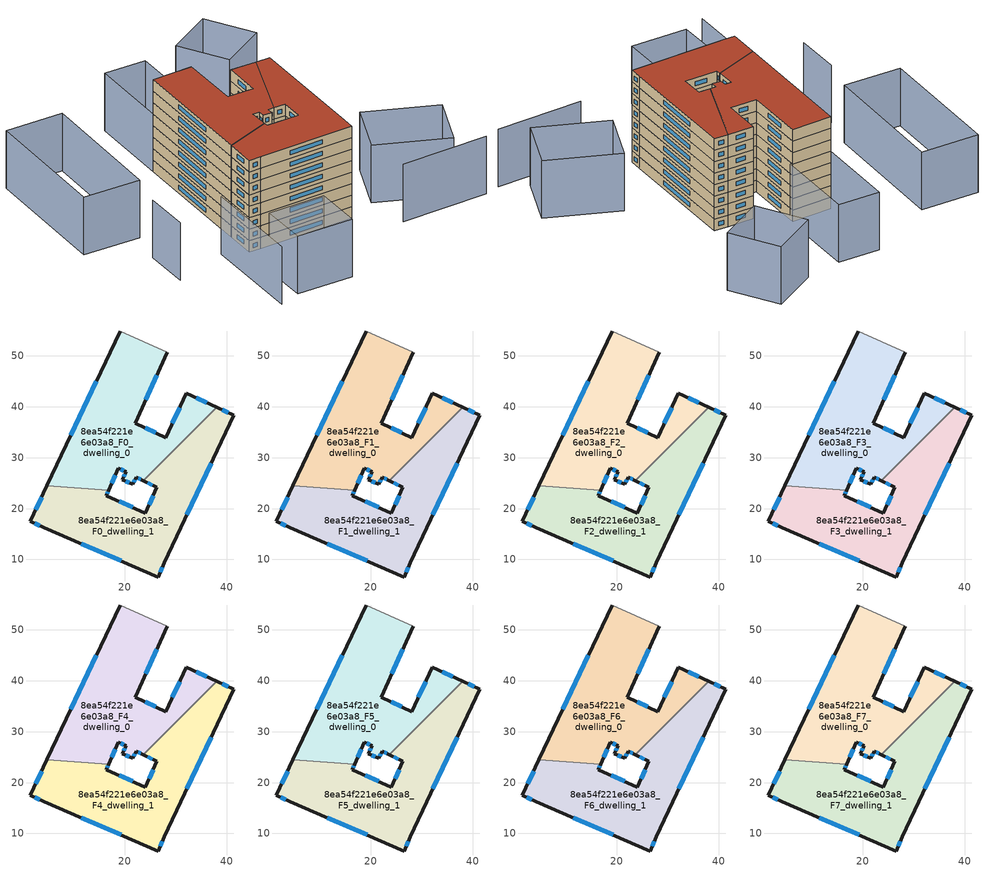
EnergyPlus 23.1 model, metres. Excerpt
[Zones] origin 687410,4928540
8ea54f221e6e03a8_F0_dwelling_0
 floor ground (EU_floor_Construction): 28.35,50.75 22.02,36.81 28.02,33.95 32.1,42.67 38.08,39.88 23.59,25.5 22.2,26.17 21.5,24.72 19.49,25.69 20.24,27.25 18.72,27.93 16.81,23.59 4.68,24.46 19.04,54.9 z0
 wall outside (EU_wall_Construction): 38.08,39.88 32.1,42.67 28.02,33.95 22.02,36.81 28.35,50.75 / 16.81,23.59 18.72,27.93 20.24,27.25 19.49,25.69 21.5,24.72 22.2,26.17 23.59,25.5 / 19.04,54.9 4.68,24.46 z0:3
 wall adiabatic (EU_wall_Construction): 28.35,50.75 19.04,54.9 z0:3
 wall to 8ea54f221e6e03a8_F0_dwelling_1 (EU_wall_Construction): 23.59,25.49 38.08,39.88 / 4.68,24.46 16.81,23.59 z0:3
 window (EU_Window_Construction): 30.77,39.84 29.34,36.79 / 36.13,40.79 34.04,41.76 / 22.65,25.95 23.14,25.71 / 21.72,25.19 21.97,25.7 / 20.14,25.38 20.84,25.04 / 19.99,26.74 19.73,26.2 / 19.21,27.71 19.74,27.47 / 17.43,25 18.1,26.52 / 14.37,45 9.35,34.36 / 24.08,41.34 26.29,46.22 / 26.07,34.88 23.97,35.88 z0.98:2.02
8ea54f221e6e03a8_F0_dwelling_1
 floor ground (EU_floor_Construction): 41.41,38.32 27.76,9.3 26.55,6.53 4.15,16.24 1.38,17.47 4.68,24.46 16.81,23.59 16.36,22.55 24.01,19.11 26.29,24.19 23.59,25.5 38.08,39.88 z0
 wall outside (EU_wall_Construction): 4.68,24.46 1.38,17.47 4.15,16.24 26.55,6.53 27.76,9.3 41.41,38.32 38.08,39.88 / 23.59,25.5 26.29,24.19 24.01,19.11 16.36,22.55 16.81,23.59 z0:3
 window (EU_Window_Construction): 26.94,7.43 27.36,8.4 / 11.43,13.08 19.26,9.69 / 2.28,17.07 3.25,16.64 / 3.6,22.19 2.45,19.75 / 16.5,22.89 16.66,23.25 / 21.52,20.23 18.84,21.43 / 25.55,22.54 24.75,20.76 / 24.47,25.07 25.41,24.62 / 40.32,38.83 39.16,39.37 / 32.2,18.74 36.97,28.88 z0.98:2.02
8ea54f221e6e03a8_F1_dwelling_0
 floor to 8ea54f221e6e03a8_F0_dwelling_0 (EU_floor_Construction): 28.35,50.75 22.02,36.81 28.02,33.95 32.1,42.67 38.08,39.88 23.59,25.5 22.2,26.17 21.5,24.72 19.49,25.69 20.24,27.25 18.72,27.93 16.81,23.59 4.68,24.46 19.04,54.9 z3
 wall outside (EU_wall_Construction): 38.08,39.88 32.1,42.67 28.02,33.95 22.02,36.81 28.35,50.75 / 16.81,23.59 18.72,27.93 20.24,27.25 19.49,25.69 21.5,24.72 22.2,26.17 23.59,25.5 / 19.04,54.9 4.68,24.46 z3:6
 wall adiabatic (EU_wall_Construction): 28.35,50.75 19.04,54.9 z3:6
 wall to 8ea54f221e6e03a8_F1_dwelling_1 (EU_wall_Construction): 23.59,25.49 38.08,39.88 / 4.68,24.46 16.81,23.59 z3:6
 window (EU_Window_Construction): 30.77,39.84 29.34,36.79 / 36.13,40.79 34.04,41.76 / 22.65,25.95 23.14,25.71 / 21.72,25.19 21.97,25.7 / 20.14,25.38 20.84,25.04 / 19.99,26.74 19.73,26.2 / 19.21,27.71 19.74,27.47 / 17.43,25 18.1,26.52 / 14.37,45 9.35,34.36 / 24.08,41.34 26.29,46.22 / 26.07,34.88 23.97,35.88 z3.98:5.02
8ea54f221e6e03a8_F1_dwelling_1
 floor to 8ea54f221e6e03a8_F0_dwelling_1 (EU_floor_Construction): 41.41,38.32 27.76,9.3 26.55,6.53 4.15,16.24 1.38,17.47 4.68,24.46 16.81,23.59 16.36,22.55 24.01,19.11 26.29,24.19 23.59,25.5 38.08,39.88 z3
 wall outside (EU_wall_Construction): 4.68,24.46 1.38,17.47 4.15,16.24 26.55,6.53 27.76,9.3 41.41,38.32 38.08,39.88 / 23.59,25.5 26.29,24.19 24.01,19.11 16.36,22.55 16.81,23.59 z3:6
 window (EU_Window_Construction): 26.94,7.43 27.36,8.4 / 11.43,13.08 19.26,9.69 / 2.28,17.07 3.25,16.64 / 3.6,22.19 2.45,19.75 / 16.5,22.89 16.66,23.25 / 21.52,20.23 18.84,21.43 / 25.55,22.54 24.75,20.76 / 24.47,25.07 25.41,24.62 / 40.32,38.83 39.16,39.37 / 32.2,18.74 36.97,28.88 z3.98:5.02
8ea54f221e6e03a8_F2_dwelling_0
 floor to 8ea54f221e6e03a8_F1_dwelling_0 (EU_floor_Construction): 28.35,50.75 22.02,36.81 28.02,33.95 32.1,42.67 38.08,39.88 23.59,25.5 22.2,26.17 21.5,24.72 19.49,25.69 20.24,27.25 18.72,27.93 16.81,23.59 4.68,24.46 19.04,54.9 z6
 wall outside (EU_wall_Construction): 38.08,39.88 32.1,42.67 28.02,33.95 22.02,36.81 28.35,50.75 / 16.81,23.59 18.72,27.93 20.24,27.25 19.49,25.69 21.5,24.72 22.2,26.17 23.59,25.5 / 19.04,54.9 4.68,24.46 z6:9
 wall adiabatic (EU_wall_Construction): 28.35,50.75 19.04,54.9 z6:9
 wall to 8ea54f221e6e03a8_F2_dwelling_1 (EU_wall_Construction): 23.59,25.49 38.08,39.88 / 4.68,24.46 16.81,23.59 z6:9
 window (EU_Window_Construction): 30.77,39.84 29.34,36.79 / 36.13,40.79 34.04,41.76 / 22.65,25.95 23.14,25.71 / 21.72,25.19 21.97,25.7 / 20.14,25.38 20.84,25.04 / 19.99,26.74 19.73,26.2 / 19.21,27.71 19.74,27.47 / 17.43,25 18.1,26.52 / 14.37,45 9.35,34.36 / 24.08,41.34 26.29,46.22 / 26.07,34.88 23.97,35.88 z6.98:8.02
8ea54f221e6e03a8_F2_dwelling_1
 floor to 8ea54f221e6e03a8_F1_dwelling_1 (EU_floor_Construction): 41.41,38.32 27.76,9.3 26.55,6.53 4.15,16.24 1.38,17.47 4.68,24.46 16.81,23.59 16.36,22.55 24.01,19.11 26.29,24.19 23.59,25.5 38.08,39.88 z6
 wall outside (EU_wall_Construction): 4.68,24.46 1.38,17.47 4.15,16.24 26.55,6.53 27.76,9.3 41.41,38.32 38.08,39.88 / 23.59,25.5 26.29,24.19 24.01,19.11 16.36,22.55 16.81,23.59 z6:9
 window (EU_Window_Construction): 26.94,7.43 27.36,8.4 / 11.43,13.08 19.26,9.69 / 2.28,17.07 3.25,16.64 / 3.6,22.19 2.45,19.75 / 16.5,22.89 16.66,23.25 / 21.52,20.23 18.84,21.43 / 25.55,22.54 24.75,20.76 / 24.47,25.07 25.41,24.62 / 40.32,38.83 39.16,39.37 / 32.2,18.74 36.97,28.88 z6.98:8.02
8ea54f221e6e03a8_F3_dwelling_0
 floor to 8ea54f221e6e03a8_F2_dwelling_0 (EU_floor_Construction): 28.35,50.75 22.02,36.81 28.02,33.95 32.1,42.67 38.08,39.88 23.59,25.5 22.2,26.17 21.5,24.72 19.49,25.69 20.24,27.25 18.72,27.93 16.81,23.59 4.68,24.46 19.04,54.9 z9
 wall outside (EU_wall_Construction): 38.08,39.88 32.1,42.67 28.02,33.95 22.02,36.81 28.35,50.75 / 16.81,23.59 18.72,27.93 20.24,27.25 19.49,25.69 21.5,24.72 22.2,26.17 23.59,25.5 / 19.04,54.9 4.68,24.46 z9:12
 wall adiabatic (EU_wall_Construction): 28.35,50.75 19.04,54.9 z9:12
 wall to 8ea54f221e6e03a8_F3_dwelling_1 (EU_wall_Construction): 23.59,25.49 38.08,39.88 / 4.68,24.46 16.81,23.59 z9:12
 window (EU_Window_Construction): 30.77,39.84 29.34,36.79 / 36.13,40.79 34.04,41.76 / 22.65,25.95 23.14,25.71 / 21.72,25.19 21.97,25.7 / 20.14,25.38 20.84,25.04 / 19.99,26.74 19.73,26.2 / 19.21,27.71 19.74,27.47 / 17.43,25 18.1,26.52 / 14.37,45 9.35,34.36 / 24.08,41.34 26.29,46.22 / 26.07,34.88 23.97,35.88 z9.98:11.02
8ea54f221e6e03a8_F3_dwelling_1
 floor to 8ea54f221e6e03a8_F2_dwelling_1 (EU_floor_Construction): 41.41,38.32 27.76,9.3 26.55,6.53 4.15,16.24 1.38,17.47 4.68,24.46 16.81,23.59 16.36,22.55 24.01,19.11 26.29,24.19 23.59,25.5 38.08,39.88 z9
 wall outside (EU_wall_Construction): 4.68,24.46 1.38,17.47 4.15,16.24 26.55,6.53 27.76,9.3 41.41,38.32 38.08,39.88 / 23.59,25.5 26.29,24.19 24.01,19.11 16.36,22.55 16.81,23.59 z9:12
 window (EU_Window_Construction): 26.94,7.43 27.36,8.4 / 11.43,13.08 19.26,9.69 / 2.28,17.07 3.25,16.64 / 3.6,22.19 2.45,19.75 / 16.5,22.89 16.66,23.25 / 21.52,20.23 18.84,21.43 / 25.55,22.54 24.75,20.76 / 24.47,25.07 25.41,24.62 / 40.32,38.83 39.16,39.37 / 32.2,18.74 36.97,28.88 z9.98:11.02
8ea54f221e6e03a8_F4_dwelling_0
 floor to 8ea54f221e6e03a8_F3_dwelling_0 (EU_floor_Construction): 28.35,50.75 22.02,36.81 28.02,33.95 32.1,42.67 38.08,39.88 23.59,25.5 22.2,26.17 21.5,24.72 19.49,25.69 20.24,27.25 18.72,27.93 16.81,23.59 4.68,24.46 19.04,54.9 z12
 wall outside (EU_wall_Construction): 38.08,39.88 32.1,42.67 28.02,33.95 22.02,36.81 28.35,50.75 / 16.81,23.59 18.72,27.93 20.24,27.25 19.49,25.69 21.5,24.72 22.2,26.17 23.59,25.5 / 19.04,54.9 4.68,24.46 z12:15
 wall adiabatic (EU_wall_Construction): 28.35,50.75 19.04,54.9 z12:15
 wall to 8ea54f221e6e03a8_F4_dwelling_1 (EU_wall_Construction): 23.59,25.49 38.08,39.88 / 4.68,24.46 16.81,23.59 z12:15
 window (EU_Window_Construction): 30.77,39.84 29.34,36.79 / 36.13,40.79 34.04,41.76 / 22.65,25.95 23.14,25.71 / 21.72,25.19 21.97,25.7 / 20.14,25.38 20.84,25.04 / 19.99,26.74 19.73,26.2 / 19.21,27.71 19.74,27.47 / 17.43,25 18.1,26.52 / 14.37,45 9.35,34.36 / 24.08,41.34 26.29,46.22 / 26.07,34.88 23.97,35.88 z12.98:14.02
8ea54f221e6e03a8_F4_dwelling_1
 floor to 8ea54f221e6e03a8_F3_dwelling_1 (EU_floor_Construction): 41.41,38.32 27.76,9.3 26.55,6.53 4.15,16.24 1.38,17.47 4.68,24.46 16.81,23.59 16.36,22.55 24.01,19.11 26.29,24.19 23.59,25.5 38.08,39.88 z12
 wall outside (EU_wall_Construction): 4.68,24.46 1.38,17.47 4.15,16.24 26.55,6.53 27.76,9.3 41.41,38.32 38.08,39.88 / 23.59,25.5 26.29,24.19 24.01,19.11 16.36,22.55 16.81,23.59 z12:15
 window (EU_Window_Construction): 26.94,7.43 27.36,8.4 / 11.43,13.08 19.26,9.69 / 2.28,17.07 3.25,16.64 / 3.6,22.19 2.45,19.75 / 16.5,22.89 16.66,23.25 / 21.52,20.23 18.84,21.43 / 25.55,22.54 24.75,20.76 / 24.47,25.07 25.41,24.62 / 40.32,38.83 39.16,39.37 / 32.2,18.74 36.97,28.88 z12.98:14.02
8ea54f221e6e03a8_F5_dwelling_0
 floor to 8ea54f221e6e03a8_F4_dwelling_0 (EU_floor_Construction): 28.35,50.75 22.02,36.81 28.02,33.95 32.1,42.67 38.08,39.88 23.59,25.5 22.2,26.17 21.5,24.72 19.49,25.69 20.24,27.25 18.72,27.93 16.81,23.59 4.68,24.46 19.04,54.9 z15
 wall outside (EU_wall_Construction): 38.08,39.88 32.1,42.67 28.02,33.95 22.02,36.81 28.35,50.75 / 16.81,23.59 18.72,27.93 20.24,27.25 19.49,25.69 21.5,24.72 22.2,26.17 23.59,25.5 / 19.04,54.9 4.68,24.46 z15:18
 wall adiabatic (EU_wall_Construction): 28.35,50.75 19.04,54.9 z15:18
 wall to 8ea54f221e6e03a8_F5_dwelling_1 (EU_wall_Construction): 23.59,25.49 38.08,39.88 / 4.68,24.46 16.81,23.59 z15:18
 window (EU_Window_Construction): 30.77,39.84 29.34,36.79 / 36.13,40.79 34.04,41.76 / 22.65,25.95 23.14,25.71 / 21.72,25.19 21.97,25.7 / 20.14,25.38 20.84,25.04 / 19.99,26.74 19.73,26.2 / 19.21,27.71 19.74,27.47 / 17.43,25 18.1,26.52 / 14.37,45 9.35,34.36 / 24.08,41.34 26.29,46.22 / 26.07,34.88 23.97,35.88 z15.98:17.02
8ea54f221e6e03a8_F5_dwelling_1
 floor to 8ea54f221e6e03a8_F4_dwelling_1 (EU_floor_Construction): 41.41,38.32 27.76,9.3 26.55,6.53 4.15,16.24 1.38,17.47 4.68,24.46 16.81,23.59 16.36,22.55 24.01,19.11 26.29,24.19 23.59,25.5 38.08,39.88 z15
 wall outside (EU_wall_Construction): 4.68,24.46 1.38,17.47 4.15,16.24 26.55,6.53 27.76,9.3 41.41,38.32 38.08,39.88 / 23.59,25.5 26.29,24.19 24.01,19.11 16.36,22.55 16.81,23.59 z15:18
 window (EU_Window_Construction): 26.94,7.43 27.36,8.4 / 11.43,13.08 19.26,9.69 / 2.28,17.07 3.25,16.64 / 3.6,22.19 2.45,19.75 / 16.5,22.89 16.66,23.25 / 21.52,20.23 18.84,21.43 / 25.55,22.54 24.75,20.76 / 24.47,25.07 25.41,24.62 / 40.32,38.83 39.16,39.37 / 32.2,18.74 36.97,28.88 z15.98:17.02
8ea54f221e6e03a8_F6_dwelling_0
 floor to 8ea54f221e6e03a8_F5_dwelling_0 (EU_floor_Construction): 28.35,50.75 22.02,36.81 28.02,33.95 32.1,42.67 38.08,39.88 23.59,25.5 22.2,26.17 21.5,24.72 19.49,25.69 20.24,27.25 18.72,27.93 16.81,23.59 4.68,24.46 19.04,54.9 z18
 wall outside (EU_wall_Construction): 38.08,39.88 32.1,42.67 28.02,33.95 22.02,36.81 28.35,50.75 / 16.81,23.59 18.72,27.93 20.24,27.25 19.49,25.69 21.5,24.72 22.2,26.17 23.59,25.5 / 19.04,54.9 4.68,24.46 z18:21
 wall adiabatic (EU_wall_Construction): 28.35,50.75 19.04,54.9 z18:21
 wall to 8ea54f221e6e03a8_F6_dwelling_1 (EU_wall_Construction): 23.59,25.49 38.08,39.88 / 4.68,24.46 16.81,23.59 z18:21
 window (EU_Window_Construction): 30.77,39.84 29.34,36.79 / 36.13,40.79 34.04,41.76 / 22.65,25.95 23.14,25.71 / 21.72,25.19 21.97,25.7 / 20.14,25.38 20.84,25.04 / 19.99,26.74 19.73,26.2 / 19.21,27.71 19.74,27.47 / 17.43,25 18.1,26.52 / 14.37,45 9.35,34.36 / 24.08,41.34 26.29,46.22 / 26.07,34.88 23.97,35.88 z18.98:20.02
8ea54f221e6e03a8_F6_dwelling_1
 floor to 8ea54f221e6e03a8_F5_dwelling_1 (EU_floor_Construction): 41.41,38.32 27.76,9.3 26.55,6.53 4.15,16.24 1.38,17.47 4.68,24.46 16.81,23.59 16.36,22.55 24.01,19.11 26.29,24.19 23.59,25.5 38.08,39.88 z18
 wall outside (EU_wall_Construction): 4.68,24.46 1.38,17.47 4.15,16.24 26.55,6.53 27.76,9.3 41.41,38.32 38.08,39.88 / 23.59,25.5 26.29,24.19 24.01,19.11 16.36,22.55 16.81,23.59 z18:21
 window (EU_Window_Construction): 26.94,7.43 27.36,8.4 / 11.43,13.08 19.26,9.69 / 2.28,17.07 3.25,16.64 / 3.6,22.19 2.45,19.75 / 16.5,22.89 16.66,23.25 / 21.52,20.23 18.84,21.43 / 25.55,22.54 24.75,20.76 / 24.47,25.07 25.41,24.62 / 40.32,38.83 39.16,39.37 / 32.2,18.74 36.97,28.88 z18.98:20.02
8ea54f221e6e03a8_F7_dwelling_0
 floor to 8ea54f221e6e03a8_F6_dwelling_0 (EU_floor_Construction): 28.35,50.75 22.02,36.81 28.02,33.95 32.1,42.67 38.08,39.88 23.59,25.5 22.2,26.17 21.5,24.72 19.49,25.69 20.24,27.25 18.72,27.93 16.81,23.59 4.68,24.46 19.04,54.9 z21
 wall outside (EU_wall_Construction): 38.08,39.88 32.1,42.67 28.02,33.95 22.02,36.81 28.35,50.75 / 16.81,23.59 18.72,27.93 20.24,27.25 19.49,25.69 21.5,24.72 22.2,26.17 23.59,25.5 / 19.04,54.9 4.68,24.46 z21:24
 wall adiabatic (EU_wall_Construction): 28.35,50.75 19.04,54.9 z21:24
 wall to 8ea54f221e6e03a8_F7_dwelling_1 (EU_wall_Construction): 23.59,25.49 38.08,39.88 / 4.68,24.46 16.81,23.59 z21:24
 window (EU_Window_Construction): 30.77,39.84 29.34,36.79 / 36.13,40.79 34.04,41.76 / 22.65,25.95 23.14,25.71 / 21.72,25.19 21.97,25.7 / 20.14,25.38 20.84,25.04 / 19.99,26.74 19.73,26.2 / 19.21,27.71 19.74,27.47 / 17.43,25 18.1,26.52 / 14.37,45 9.35,34.36 / 24.08,41.34 26.29,46.22 / 26.07,34.88 23.97,35.88 z21.98:23.02
 roof outside (EU_roof_Construction): 28.02,33.95 22.02,36.81 28.35,50.75 19.04,54.9 4.68,24.46 16.81,23.59 18.72,27.93 20.24,27.25 19.49,25.69 21.5,24.72 22.2,26.17 23.59,25.5 38.08,39.88 32.1,42.67 z24
8ea54f221e6e03a8_F7_dwelling_1
 floor to 8ea54f221e6e03a8_F6_dwelling_1 (EU_floor_Construction): 41.41,38.32 27.76,9.3 26.55,6.53 4.15,16.24 1.38,17.47 4.68,24.46 16.81,23.59 16.36,22.55 24.01,19.11 26.29,24.19 23.59,25.5 38.08,39.88 z21
 wall outside (EU_wall_Construction): 4.68,24.46 1.38,17.47 4.15,16.24 26.55,6.53 27.76,9.3 41.41,38.32 38.08,39.88 / 23.59,25.5 26.29,24.19 24.01,19.11 16.36,22.55 16.81,23.59 z21:24
 window (EU_Window_Construction): 26.94,7.43 27.36,8.4 / 11.43,13.08 19.26,9.69 / 2.28,17.07 3.25,16.64 / 3.6,22.19 2.45,19.75 / 16.5,22.89 16.66,23.25 / 21.52,20.23 18.84,21.43 / 25.55,22.54 24.75,20.76 / 24.47,25.07 25.41,24.62 / 40.32,38.83 39.16,39.37 / 32.2,18.74 36.97,28.88 z21.98:23.02
 roof outside (EU_roof_Construction): 27.76,9.3 41.41,38.32 38.08,39.88 23.59,25.5 26.29,24.19 24.01,19.11 16.36,22.55 16.81,23.59 4.68,24.46 1.38,17.47 4.15,16.24 26.55,6.53 z24
shading: 31.44,-3.94 51.94,-12.7 / -2.67,22.41 -13.56,-1.01 / -12.46,34.3 -17.22,23.76 / -7.8,-1.5 -2.75,9.43 / -2.75,9.43 10.29,3.41 / 10.29,3.41 5.24,-7.52 / 5.24,-7.52 -7.8,-1.5 / 57.98,3.03 47.37,-6.99 / 47.37,-6.99 34.53,6.59 / 34.53,6.59 45.14,16.62 / 45.14,16.62 57.98,3.03 / -19.88,47.87 -5.07,78.46 / -5.07,78.46 8.08,72.09 / 8.08,72.09 -6.73,41.5 / -6.73,41.5 -19.88,47.87 / 61.37,54.99 48.22,53.58 / 48.22,53.58 46.78,67.07 / 46.78,67.07 59.93,68.48 / 59.93,68.48 61.37,54.99 / 27.89,73.65 37.54,69.09 / 37.54,69.09 28.68,50.35 / 28.68,50.35 19.03,54.91 / 19.03,54.91 27.89,73.65 z0:15
[Building]
EU S2 Campaign: North Axis=0; Terrain=City; Solar Distribution=FullExterior
[Site:Location]
Bologna: Latitude=44.5; Longitude=11.25; Time Zone=1; Elevation=37
[SizingPeriod:WeatherFileDays]
AnnualSizingPeriod: Begin Month=1; Begin Day of Month=1; End Month=12; End Day of Month=31; Day of Week for Start Day=Monday; Use Weather File Daylight Saving Period=No; Use Weather File Rain and Snow Indicators=No
[MATERIAL]
EU_InternalMass_Material: Roughness=MediumRough; Thickness=0.1; Conductivity=1; Density=1800; Specific Heat=900; Thermal Absorptance=0.9; Solar Absorptance=0.7; Visible Absorptance=0.7
[MATERIAL:NOMASS] Roughness=MediumRough; Thermal Absorptance=0.9; Solar Absorptance=0.7; Visible Absorptance=0.7
Name | Thermal Resistance
EU_wall_NoMass | 0.905828
EU_roof_NoMass | 0.37593
EU_floor_NoMass | 0.67114
[WINDOWMATERIAL:SIMPLEGLAZINGSYSTEM]
EU_Window_SimpleGlazing: UFactor=4.52486; Solar Heat Gain Coefficient=0.85; Visible Transmittance=0.85
[CONSTRUCTION]
EU_wall_Construction: EU_wall_NoMass
EU_roof_Construction: EU_roof_NoMass
EU_floor_Construction: EU_floor_NoMass
EU_InternalMass_Construction: EU_InternalMass_Material
EU_Window_Construction: EU_Window_SimpleGlazing
[ZONE] Type=1; Multiplier=1; Ceiling Height=autocalculate; Floor Area=autocalculate; Part of Total Floor Area=Yes
Name | Volume
8ea54f221e6e03a8_F0_dwelling_0 | 1377.84
8ea54f221e6e03a8_F1_dwelling_0; 8ea54f221e6e03a8_F2_dwelling_0; 8ea54f221e6e03a8_F3_dwelling_0; 8ea54f221e6e03a8_F4_dwelling_0; 8ea54f221e6e03a8_F5_dwelling_0; 8ea54f221e6e03a8_F6_dwelling_0; 8ea54f221e6e03a8_F7_dwelling_0 | 1377.83
8ea54f221e6e03a8_F0_dwelling_1; 8ea54f221e6e03a8_F1_dwelling_1; 8ea54f221e6e03a8_F2_dwelling_1; 8ea54f221e6e03a8_F3_dwelling_1; 8ea54f221e6e03a8_F4_dwelling_1; 8ea54f221e6e03a8_F5_dwelling_1; 8ea54f221e6e03a8_F6_dwelling_1; 8ea54f221e6e03a8_F7_dwelling_1 | 1377.89
[INTERNALMASS] Construction=EU_InternalMass_Construction
Name | Zone or ZoneList | Surface Area
8ea54f221e6e03a8_F0_dwelling_0_EU_InternalMass | 8ea54f221e6e03a8_F0_dwelling_0 | 459.278
8ea54f221e6e03a8_F0_dwelling_1_EU_InternalMass | 8ea54f221e6e03a8_F0_dwelling_1 | 459.296
8ea54f221e6e03a8_F1_dwelling_0_EU_InternalMass | 8ea54f221e6e03a8_F1_dwelling_0 | 459.278
8ea54f221e6e03a8_F1_dwelling_1_EU_InternalMass | 8ea54f221e6e03a8_F1_dwelling_1 | 459.296
8ea54f221e6e03a8_F2_dwelling_0_EU_InternalMass | 8ea54f221e6e03a8_F2_dwelling_0 | 459.278
8ea54f221e6e03a8_F2_dwelling_1_EU_InternalMass | 8ea54f221e6e03a8_F2_dwelling_1 | 459.296
8ea54f221e6e03a8_F3_dwelling_0_EU_InternalMass | 8ea54f221e6e03a8_F3_dwelling_0 | 459.278
8ea54f221e6e03a8_F3_dwelling_1_EU_InternalMass | 8ea54f221e6e03a8_F3_dwelling_1 | 459.296
8ea54f221e6e03a8_F4_dwelling_0_EU_InternalMass | 8ea54f221e6e03a8_F4_dwelling_0 | 459.278
8ea54f221e6e03a8_F4_dwelling_1_EU_InternalMass | 8ea54f221e6e03a8_F4_dwelling_1 | 459.296
8ea54f221e6e03a8_F5_dwelling_0_EU_InternalMass | 8ea54f221e6e03a8_F5_dwelling_0 | 459.278
8ea54f221e6e03a8_F5_dwelling_1_EU_InternalMass | 8ea54f221e6e03a8_F5_dwelling_1 | 459.296
8ea54f221e6e03a8_F6_dwelling_0_EU_InternalMass | 8ea54f221e6e03a8_F6_dwelling_0 | 459.278
8ea54f221e6e03a8_F6_dwelling_1_EU_InternalMass | 8ea54f221e6e03a8_F6_dwelling_1 | 459.296
8ea54f221e6e03a8_F7_dwelling_0_EU_InternalMass | 8ea54f221e6e03a8_F7_dwelling_0 | 459.278
8ea54f221e6e03a8_F7_dwelling_1_EU_InternalMass | 8ea54f221e6e03a8_F7_dwelling_1 | 459.296
[OTHEREQUIPMENT] Fuel Type=Electricity; Design Level Calculation Method=Watts/Area; Power per Zone Floor Area=1; Fraction Latent=0; Fraction Radiant=0; Fraction Lost=0; Carbon Dioxide Generation Rate=0; EndUse Subcategory=EU_Step8_InternalGains
Name | Zone or ZoneList or Space or SpaceList | Schedule
EU_Step8_InternalGain_8ea54f221e6e03a8_F0_dwelling_0_f000 | 8ea54f221e6e03a8_F0_dwelling_0 | EU_Step8_GainSchedule_8ea54f221e6e03a8_F0_dwelling_0_f000
EU_Step8_InternalGain_8ea54f221e6e03a8_F0_dwelling_1_f000 | 8ea54f221e6e03a8_F0_dwelling_1 | EU_Step8_GainSchedule_8ea54f221e6e03a8_F0_dwelling_1_f000
EU_Step8_InternalGain_8ea54f221e6e03a8_F1_dwelling_0_f000 | 8ea54f221e6e03a8_F1_dwelling_0 | EU_Step8_GainSchedule_8ea54f221e6e03a8_F1_dwelling_0_f000
EU_Step8_InternalGain_8ea54f221e6e03a8_F1_dwelling_1_f000 | 8ea54f221e6e03a8_F1_dwelling_1 | EU_Step8_GainSchedule_8ea54f221e6e03a8_F1_dwelling_1_f000
EU_Step8_InternalGain_8ea54f221e6e03a8_F2_dwelling_0_f000 | 8ea54f221e6e03a8_F2_dwelling_0 | EU_Step8_GainSchedule_8ea54f221e6e03a8_F2_dwelling_0_f000
EU_Step8_InternalGain_8ea54f221e6e03a8_F2_dwelling_1_f000 | 8ea54f221e6e03a8_F2_dwelling_1 | EU_Step8_GainSchedule_8ea54f221e6e03a8_F2_dwelling_1_f000
EU_Step8_InternalGain_8ea54f221e6e03a8_F3_dwelling_0_f000 | 8ea54f221e6e03a8_F3_dwelling_0 | EU_Step8_GainSchedule_8ea54f221e6e03a8_F3_dwelling_0_f000
EU_Step8_InternalGain_8ea54f221e6e03a8_F3_dwelling_1_f000 | 8ea54f221e6e03a8_F3_dwelling_1 | EU_Step8_GainSchedule_8ea54f221e6e03a8_F3_dwelling_1_f000
EU_Step8_InternalGain_8ea54f221e6e03a8_F4_dwelling_0_f000 | 8ea54f221e6e03a8_F4_dwelling_0 | EU_Step8_GainSchedule_8ea54f221e6e03a8_F4_dwelling_0_f000
EU_Step8_InternalGain_8ea54f221e6e03a8_F4_dwelling_1_f000 | 8ea54f221e6e03a8_F4_dwelling_1 | EU_Step8_GainSchedule_8ea54f221e6e03a8_F4_dwelling_1_f000
EU_Step8_InternalGain_8ea54f221e6e03a8_F5_dwelling_0_f000 | 8ea54f221e6e03a8_F5_dwelling_0 | EU_Step8_GainSchedule_8ea54f221e6e03a8_F5_dwelling_0_f000
EU_Step8_InternalGain_8ea54f221e6e03a8_F5_dwelling_1_f000 | 8ea54f221e6e03a8_F5_dwelling_1 | EU_Step8_GainSchedule_8ea54f221e6e03a8_F5_dwelling_1_f000
EU_Step8_InternalGain_8ea54f221e6e03a8_F6_dwelling_0_f000 | 8ea54f221e6e03a8_F6_dwelling_0 | EU_Step8_GainSchedule_8ea54f221e6e03a8_F6_dwelling_0_f000
EU_Step8_InternalGain_8ea54f221e6e03a8_F6_dwelling_1_f000 | 8ea54f221e6e03a8_F6_dwelling_1 | EU_Step8_GainSchedule_8ea54f221e6e03a8_F6_dwelling_1_f000
EU_Step8_InternalGain_8ea54f221e6e03a8_F7_dwelling_0_f000 | 8ea54f221e6e03a8_F7_dwelling_0 | EU_Step8_GainSchedule_8ea54f221e6e03a8_F7_dwelling_0_f000
EU_Step8_InternalGain_8ea54f221e6e03a8_F7_dwelling_1_f000 | 8ea54f221e6e03a8_F7_dwelling_1 | EU_Step8_GainSchedule_8ea54f221e6e03a8_F7_dwelling_1_f000
[ZONEVENTILATION:DESIGNFLOWRATE] Schedule=EU_AlwaysOn; Design Flow Rate Calculation Method=AirChanges/Hour; Air Changes per Hour=0.73129; Ventilation Type=Natural; Fan Pressure Rise=0; Fan Total Efficiency=1; Constant Term Coefficient=1; Temperature Term Coefficient=0; Velocity Term Coefficient=0; Velocity Squared Term Coefficient=0; Minimum Indoor Temperature=-100; Maximum Indoor Temperature=100; Delta Temperature=-100; Minimum Outdoor Temperature=-100; Maximum Outdoor Temperature=100; Maximum Wind Speed=40
Name | Zone or ZoneList or Space or SpaceList
EU_ConstantAir_8ea54f221e6e03a8_F0_dwelling_0 | 8ea54f221e6e03a8_F0_dwelling_0
EU_ConstantAir_8ea54f221e6e03a8_F0_dwelling_1 | 8ea54f221e6e03a8_F0_dwelling_1
EU_ConstantAir_8ea54f221e6e03a8_F1_dwelling_0 | 8ea54f221e6e03a8_F1_dwelling_0
EU_ConstantAir_8ea54f221e6e03a8_F1_dwelling_1 | 8ea54f221e6e03a8_F1_dwelling_1
EU_ConstantAir_8ea54f221e6e03a8_F2_dwelling_0 | 8ea54f221e6e03a8_F2_dwelling_0
EU_ConstantAir_8ea54f221e6e03a8_F2_dwelling_1 | 8ea54f221e6e03a8_F2_dwelling_1
EU_ConstantAir_8ea54f221e6e03a8_F3_dwelling_0 | 8ea54f221e6e03a8_F3_dwelling_0
EU_ConstantAir_8ea54f221e6e03a8_F3_dwelling_1 | 8ea54f221e6e03a8_F3_dwelling_1
EU_ConstantAir_8ea54f221e6e03a8_F4_dwelling_0 | 8ea54f221e6e03a8_F4_dwelling_0
EU_ConstantAir_8ea54f221e6e03a8_F4_dwelling_1 | 8ea54f221e6e03a8_F4_dwelling_1
EU_ConstantAir_8ea54f221e6e03a8_F5_dwelling_0 | 8ea54f221e6e03a8_F5_dwelling_0
EU_ConstantAir_8ea54f221e6e03a8_F5_dwelling_1 | 8ea54f221e6e03a8_F5_dwelling_1
EU_ConstantAir_8ea54f221e6e03a8_F6_dwelling_0 | 8ea54f221e6e03a8_F6_dwelling_0
EU_ConstantAir_8ea54f221e6e03a8_F6_dwelling_1 | 8ea54f221e6e03a8_F6_dwelling_1
EU_ConstantAir_8ea54f221e6e03a8_F7_dwelling_0 | 8ea54f221e6e03a8_F7_dwelling_0
EU_ConstantAir_8ea54f221e6e03a8_F7_dwelling_1 | 8ea54f221e6e03a8_F7_dwelling_1
[HVACTEMPLATE:THERMOSTAT] Constant Heating Setpoint=20; Constant Cooling Setpoint=50
EU_HeatOnly_8ea54f221e6e03a8_F0_dwelling_0; EU_HeatOnly_8ea54f221e6e03a8_F0_dwelling_1; EU_HeatOnly_8ea54f221e6e03a8_F1_dwelling_0; EU_HeatOnly_8ea54f221e6e03a8_F1_dwelling_1; EU_HeatOnly_8ea54f221e6e03a8_F2_dwelling_0; EU_HeatOnly_8ea54f221e6e03a8_F2_dwelling_1; EU_HeatOnly_8ea54f221e6e03a8_F3_dwelling_0; EU_HeatOnly_8ea54f221e6e03a8_F3_dwelling_1; EU_HeatOnly_8ea54f221e6e03a8_F4_dwelling_0; EU_HeatOnly_8ea54f221e6e03a8_F4_dwelling_1; EU_HeatOnly_8ea54f221e6e03a8_F5_dwelling_0; EU_HeatOnly_8ea54f221e6e03a8_F5_dwelling_1; EU_HeatOnly_8ea54f221e6e03a8_F6_dwelling_0; EU_HeatOnly_8ea54f221e6e03a8_F6_dwelling_1; EU_HeatOnly_8ea54f221e6e03a8_F7_dwelling_0; EU_HeatOnly_8ea54f221e6e03a8_F7_dwelling_1
[HVACTEMPLATE:ZONE:IDEALLOADSAIRSYSTEM] System Availability Schedule=EU_AlwaysOn; Maximum Heating Supply Air Temperature=50; Minimum Cooling Supply Air Temperature=13; Maximum Heating Supply Air Humidity Ratio=0.0156; Minimum Cooling Supply Air Humidity Ratio=0.0077; Heating Limit=NoLimit; Cooling Limit=NoLimit; Heating Availability Schedule=EU_AlwaysOn; Cooling Availability Schedule=EU_CoolingOff; Dehumidification Control Type=ConstantSensibleHeatRatio; Cooling Sensible Heat Ratio=0.7; Dehumidification Setpoint=60; Humidification Control Type=None; Humidification Setpoint=30; Outdoor Air Method=None; Outdoor Air Flow Rate per Person=0.00944; Outdoor Air Flow Rate per Zone Floor Area=0; Outdoor Air Flow Rate per Zone=0; Demand Controlled Ventilation Type=None; Outdoor Air Economizer Type=NoEconomizer; Heat Recovery Type=None; Sensible Heat Recovery Effectiveness=0.7; Latent Heat Recovery Effectiveness=0.65
Name | Template Thermostat
8ea54f221e6e03a8_F0_dwelling_0 | EU_HeatOnly_8ea54f221e6e03a8_F0_dwelling_0
8ea54f221e6e03a8_F0_dwelling_1 | EU_HeatOnly_8ea54f221e6e03a8_F0_dwelling_1
8ea54f221e6e03a8_F1_dwelling_0 | EU_HeatOnly_8ea54f221e6e03a8_F1_dwelling_0
8ea54f221e6e03a8_F1_dwelling_1 | EU_HeatOnly_8ea54f221e6e03a8_F1_dwelling_1
8ea54f221e6e03a8_F2_dwelling_0 | EU_HeatOnly_8ea54f221e6e03a8_F2_dwelling_0
8ea54f221e6e03a8_F2_dwelling_1 | EU_HeatOnly_8ea54f221e6e03a8_F2_dwelling_1
8ea54f221e6e03a8_F3_dwelling_0 | EU_HeatOnly_8ea54f221e6e03a8_F3_dwelling_0
8ea54f221e6e03a8_F3_dwelling_1 | EU_HeatOnly_8ea54f221e6e03a8_F3_dwelling_1
8ea54f221e6e03a8_F4_dwelling_0 | EU_HeatOnly_8ea54f221e6e03a8_F4_dwelling_0
8ea54f221e6e03a8_F4_dwelling_1 | EU_HeatOnly_8ea54f221e6e03a8_F4_dwelling_1
8ea54f221e6e03a8_F5_dwelling_0 | EU_HeatOnly_8ea54f221e6e03a8_F5_dwelling_0
8ea54f221e6e03a8_F5_dwelling_1 | EU_HeatOnly_8ea54f221e6e03a8_F5_dwelling_1
8ea54f221e6e03a8_F6_dwelling_0 | EU_HeatOnly_8ea54f221e6e03a8_F6_dwelling_0
8ea54f221e6e03a8_F6_dwelling_1 | EU_HeatOnly_8ea54f221e6e03a8_F6_dwelling_1
8ea54f221e6e03a8_F7_dwelling_0 | EU_HeatOnly_8ea54f221e6e03a8_F7_dwelling_0
8ea54f221e6e03a8_F7_dwelling_1 | EU_HeatOnly_8ea54f221e6e03a8_F7_dwelling_1
[SIZING:ZONE] Zone Cooling Design Supply Air Temperature Input Method=SupplyAirTemperature; Zone Cooling Design Supply Air Temperature=13; Zone Heating Design Supply Air Temperature Input Method=SupplyAirTemperature; Zone Heating Design Supply Air Temperature=50; Zone Cooling Design Supply Air Humidity Ratio=0.008; Zone Heating Design Supply Air Humidity Ratio=0.008; Cooling Design Air Flow Method=DesignDay; Cooling Design Air Flow Rate=0; Cooling Minimum Air Flow per Zone Floor Area=0.000762; Cooling Minimum Air Flow=0; Cooling Minimum Air Flow Fraction=0.2; Heating Design Air Flow Method=DesignDay; Heating Design Air Flow Rate=0; Heating Maximum Air Flow per Zone Floor Area=0.002032; Heating Maximum Air Flow=0.141576; Heating Maximum Air Flow Fraction=0.3; Account for Dedicated Outdoor Air System=No; Dedicated Outdoor Air System Control Strategy=NeutralSupplyAir; Dedicated Outdoor Air Low Setpoint Temperature for Design=autosize; Dedicated Outdoor Air High Setpoint Temperature for Design=autosize; Zone Load Sizing Method=Sensible Load Only No Latent Load; Zone Latent Cooling Design Supply Air Humidity Ratio Input Method=HumidityRatioDifference; Zone Cooling Design Supply Air Humidity Ratio Difference=0.005; Zone Latent Heating Design Supply Air Humidity Ratio Input Method=HumidityRatioDifference; Zone Humidification Design Supply Air Humidity Ratio Difference=0.005
8ea54f221e6e03a8_F0_dwelling_0; 8ea54f221e6e03a8_F0_dwelling_1; 8ea54f221e6e03a8_F1_dwelling_0; 8ea54f221e6e03a8_F1_dwelling_1; 8ea54f221e6e03a8_F2_dwelling_0; 8ea54f221e6e03a8_F2_dwelling_1; 8ea54f221e6e03a8_F3_dwelling_0; 8ea54f221e6e03a8_F3_dwelling_1; 8ea54f221e6e03a8_F4_dwelling_0; 8ea54f221e6e03a8_F4_dwelling_1; 8ea54f221e6e03a8_F5_dwelling_0; 8ea54f221e6e03a8_F5_dwelling_1; 8ea54f221e6e03a8_F6_dwelling_0; 8ea54f221e6e03a8_F6_dwelling_1; 8ea54f221e6e03a8_F7_dwelling_0; 8ea54f221e6e03a8_F7_dwelling_1
[SCHEDULE:CONSTANT]
Name | Hourly Value
EU_AlwaysOn | 1
EU_CoolingOff | 0
[SCHEDULE:FILE] Column Number=1; Rows to Skip at Top=0; Number of Hours of Data=8760; Column Separator=Comma; Interpolate to Timestep=No; Minutes per Item=60; Adjust Schedule for Daylight Savings=Yes
Name | File
EU_Step8_GainSchedule_8ea54f221e6e03a8_F0_dwelling_0_f000 | ../../schedules/8ea54f221e6e03a8/8ea54f221e6e03a8_F0_dwelling_0_f000_gain.csv
EU_Step8_GainSchedule_8ea54f221e6e03a8_F0_dwelling_1_f000 | ../../schedules/8ea54f221e6e03a8/8ea54f221e6e03a8_F0_dwelling_1_f000_gain.csv
EU_Step8_GainSchedule_8ea54f221e6e03a8_F1_dwelling_0_f000 | ../../schedules/8ea54f221e6e03a8/8ea54f221e6e03a8_F1_dwelling_0_f000_gain.csv
EU_Step8_GainSchedule_8ea54f221e6e03a8_F1_dwelling_1_f000 | ../../schedules/8ea54f221e6e03a8/8ea54f221e6e03a8_F1_dwelling_1_f000_gain.csv
EU_Step8_GainSchedule_8ea54f221e6e03a8_F2_dwelling_0_f000 | ../../schedules/8ea54f221e6e03a8/8ea54f221e6e03a8_F2_dwelling_0_f000_gain.csv
EU_Step8_GainSchedule_8ea54f221e6e03a8_F2_dwelling_1_f000 | ../../schedules/8ea54f221e6e03a8/8ea54f221e6e03a8_F2_dwelling_1_f000_gain.csv
EU_Step8_GainSchedule_8ea54f221e6e03a8_F3_dwelling_0_f000 | ../../schedules/8ea54f221e6e03a8/8ea54f221e6e03a8_F3_dwelling_0_f000_gain.csv
EU_Step8_GainSchedule_8ea54f221e6e03a8_F3_dwelling_1_f000 | ../../schedules/8ea54f221e6e03a8/8ea54f221e6e03a8_F3_dwelling_1_f000_gain.csv
EU_Step8_GainSchedule_8ea54f221e6e03a8_F4_dwelling_0_f000 | ../../schedules/8ea54f221e6e03a8/8ea54f221e6e03a8_F4_dwelling_0_f000_gain.csv
EU_Step8_GainSchedule_8ea54f221e6e03a8_F4_dwelling_1_f000 | ../../schedules/8ea54f221e6e03a8/8ea54f221e6e03a8_F4_dwelling_1_f000_gain.csv
EU_Step8_GainSchedule_8ea54f221e6e03a8_F5_dwelling_0_f000 | ../../schedules/8ea54f221e6e03a8/8ea54f221e6e03a8_F5_dwelling_0_f000_gain.csv
EU_Step8_GainSchedule_8ea54f221e6e03a8_F5_dwelling_1_f000 | ../../schedules/8ea54f221e6e03a8/8ea54f221e6e03a8_F5_dwelling_1_f000_gain.csv
EU_Step8_GainSchedule_8ea54f221e6e03a8_F6_dwelling_0_f000 | ../../schedules/8ea54f221e6e03a8/8ea54f221e6e03a8_F6_dwelling_0_f000_gain.csv
EU_Step8_GainSchedule_8ea54f221e6e03a8_F6_dwelling_1_f000 | ../../schedules/8ea54f221e6e03a8/8ea54f221e6e03a8_F6_dwelling_1_f000_gain.csv
EU_Step8_GainSchedule_8ea54f221e6e03a8_F7_dwelling_0_f000 | ../../schedules/8ea54f221e6e03a8/8ea54f221e6e03a8_F7_dwelling_0_f000_gain.csv
EU_Step8_GainSchedule_8ea54f221e6e03a8_F7_dwelling_1_f000 | ../../schedules/8ea54f221e6e03a8/8ea54f221e6e03a8_F7_dwelling_1_f000_gain.csv
